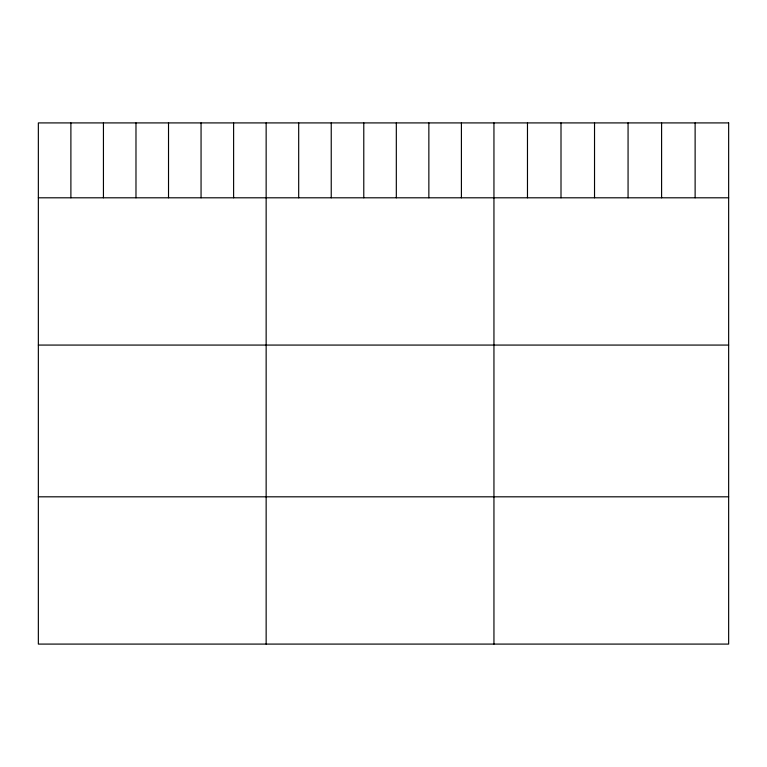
<?xml version="1.0" encoding="UTF-8"?>
<svg xmlns="http://www.w3.org/2000/svg" width="767" height="767" viewBox="0 0 767 767"><rect width="100%" height="100%" fill="white"/><g stroke="black" fill="none" stroke-linecap="round" stroke-linejoin="round"><path stroke-width="1.15" d="M38.35 197.8L728.65 197.8M38.35 345.073L728.65 345.073M38.35 496.815L728.65 496.815M695.123 122.912L695.123 197.8M661.595 122.912L661.595 197.8M628.068 122.912L628.068 197.8M594.53 122.912L594.53 197.8M561.003 122.912L561.003 197.8M527.475 122.912L527.475 197.8M493.948 122.912L493.948 644.088M461.408 122.912L461.408 197.8M428.858 122.912L428.858 197.8M396.318 122.912L396.318 197.8M363.779 122.912L363.779 197.8M331.239 122.912L331.239 197.8M298.689 122.912L298.689 197.8M266.149 122.912L266.149 644.088M233.609 122.912L233.609 197.8M201.059 122.912L201.059 197.8M168.519 122.912L168.519 197.8M135.98 122.912L135.98 197.8M103.44 122.912L103.44 197.8M70.89 122.912L70.89 197.8M728.65 122.912L38.35 122.912L38.35 644.088L728.65 644.088L728.65 122.912"/></g></svg>
